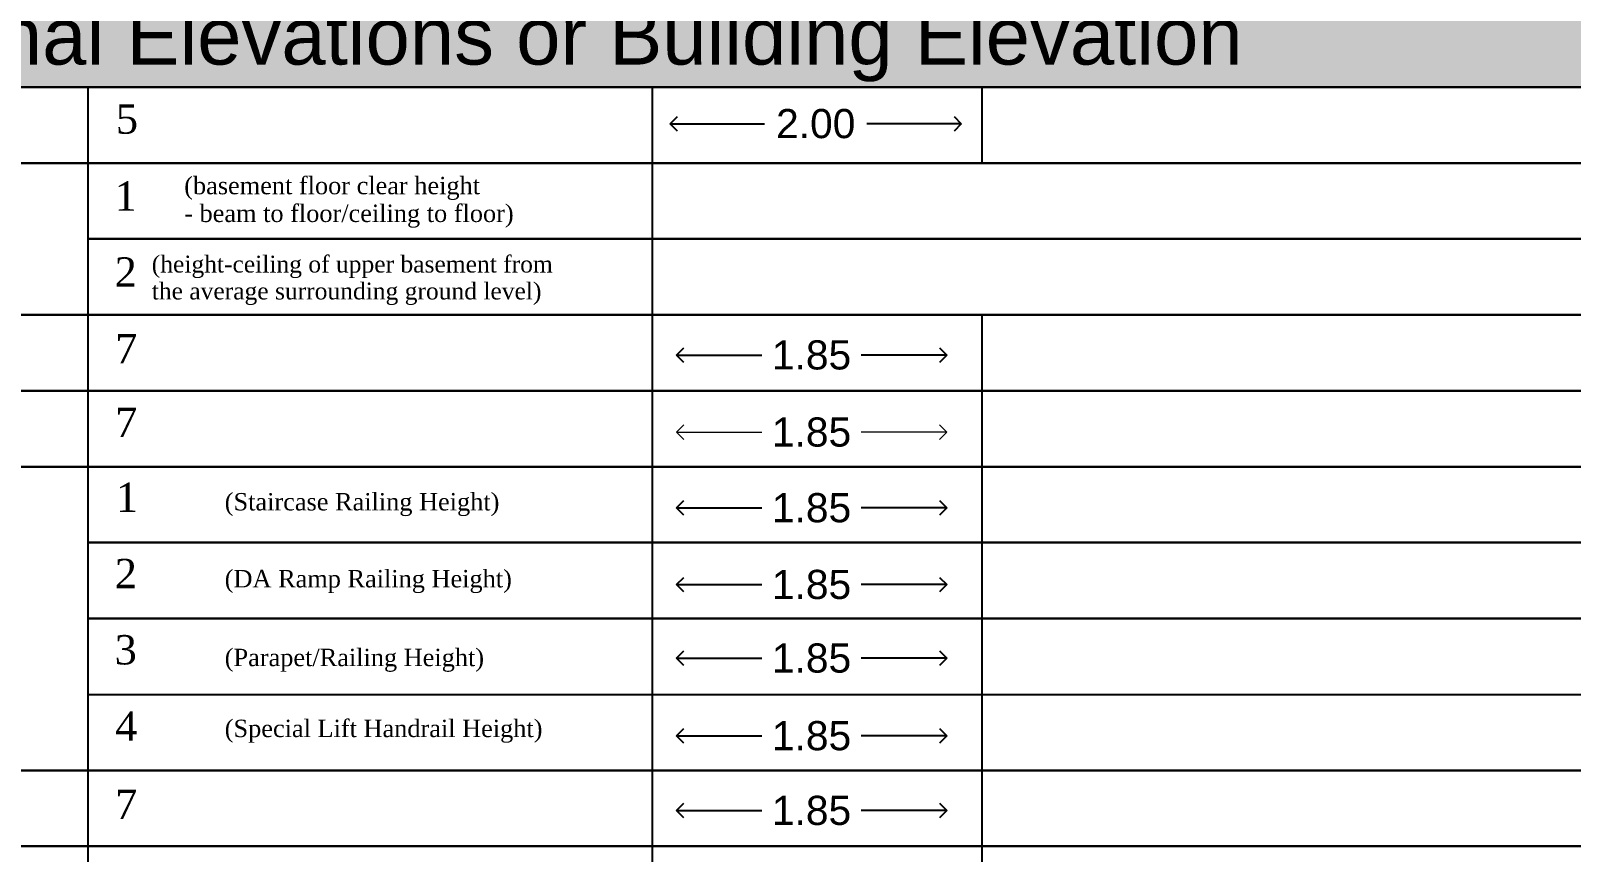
# Model space of a CAD drawing. Header units: millimetres. Extents: x -9481 to -9286, y 28694 to 28853.
# Drawn here: x -9462.12 to -9451.56, y 28738.7 to 28744.34 of the extents above; entities that cross this region are included whole.
import ezdxf

# ---------------------------------------------------------------- set-up
doc = ezdxf.new("R2010")
doc.units = ezdxf.units.MM
doc.header["$PDMODE"] = 34
doc.header["$PDSIZE"] = -15
doc.linetypes.add('CONTINULUS', pattern=[0])
doc.layers.add('BLK_1_HT_OF_BLDG', color=5, linetype='Continuous', plot=False)
doc.layers.add('BLK_1_PARAPET_HT', color=7, linetype='Continuous', plot=False)
for name, color, linetype in [('BLK_1_MUMTY_HT', 7, 'Continuous'), ('BLK_1_PLANTATION_GREENSTRIP', 7, 'Continuous'), ('BLK_1_PLINTH_HEIGHT', 7, 'Continuous'), ('HATCH', 7, 'Continuous')]:
    doc.layers.add(name, color=color, linetype=linetype)
doc.layers.add('BLK_1_STAIR_HEADROOM', color=7, linetype='Continuous', lineweight=0)
doc.layers.add('PLAN', color=7, linetype='Continuous', lineweight=40)
doc.styles.add('Arial', font='arial.ttf', dxfattribs={"height": 0.2})
doc.styles.add('MtXpl_Georgia', font='georgiab.ttf')
doc.styles.get("Standard").update_dxf_attribs({"font": 'arial.ttf', "height": 0.25})
doc.styles.add('style2', font='arial.ttf', dxfattribs={"height": 0.3})
doc.dimstyles.new('INT DIM', dxfattribs={"dimtxt": 0.3, "dimasz": 0.1, "dimexe": 0.18, "dimexo": 0.0625, "dimgap": 0.09, "dimtad": 0, "dimzin": 0, "dimdsep": 46, "dimtxsty": 'style2', "dimblk": 'OPEN90', "dimcen": 0.09, "dimse1": 1, "dimse2": 1, "dimclrd": 250, "dimclrt": 256, "dimadec": 0, "dimazin": 0, "dimtfac": 1, "dimtofl": 0, "dimtmove": 0, "dimatfit": 3, "dimfxl": 1, "dimtolj": 1, "dimtzin": 0, "dimlwd": -1, "dimarcsym": 0})

# ---------------------------------------------------------------- blocks, each defined once
blk = doc.blocks.new('J4')
at = {"layer": 'HATCH', "linetype": 'CONTINULUS', "ltscale": 0.05}
h = blk.add_hatch(color=241, dxfattribs=at)
h.dxf.hatch_style = 1
h.paths.add_polyline_path([(-9435.455, 28796.771), (-9435.455, 28795.998), (-9396.427, 28795.998), (-9396.427, 28796.771)])
blk.add_lwpolyline([(-9435.455, 28796.771), (-9396.427, 28796.771), (-9396.427, 28795.998), (-9435.455, 28795.998), (-9435.455, 28796.771)], close=True)
at = {"color": 18, "insert": (-9424.534, 28796.544), "char_height": 0.39118, "attachment_point": 1}
blk.add_mtext_dynamic_manual_height_columns('Layers to be drawn on the Sectional Elevations or Building Elevation', width=18.54654, gutter_width=1.633, heights=[0], dxfattribs=at)
blk = doc.blocks.new('_Open90')
at = {"layer": 'PLAN', "color": 0, "lineweight": -2}
for p, q in [((0, 0), (-1, 0)), ((-0.5, 0.5), (0, 0)), ((0, 0), (-0.5, -0.5))]:
    blk.add_line(p, q, dxfattribs=at)
blk = doc.blocks.new('*D226')
at = {"layer": 'BLK_1_HT_OF_BLDG', "color": 250}
for p, q in [((-9457.638139, 28743.697514), (-9457.09097, 28743.697514)), ((-9455.842202, 28743.697514), (-9456.38937, 28743.697514))]:
    blk.add_line(p, q, dxfattribs=at)
at = {"layer": 'Defpoints', "color": 0}
for p in [(-9457.738139, 28743.883379), (-9455.742202, 28743.883379), (-9455.742202, 28743.697514)]:
    blk.add_point(p, dxfattribs=at)
at = {"layer": 'BLK_1_HT_OF_BLDG', "color": 250, "xscale": 0.1, "yscale": 0.1, "zscale": 0.1, "rotation": 180}
blk.add_blockref('_Open90', (-9457.738139, 28743.697514), dxfattribs=at)
at = {"layer": 'BLK_1_HT_OF_BLDG', "color": 250, "xscale": 0.1, "yscale": 0.1, "zscale": 0.1}
blk.add_blockref('_Open90', (-9455.742202, 28743.697514), dxfattribs=at)
at = {"layer": 'BLK_1_HT_OF_BLDG', "linetype": 'CONTINULUS', "ltscale": 0.05, "insert": (-9456.74017, 28743.697514), "char_height": 0.2, "attachment_point": 5, "style": 'Arial', "bg_fill": 3, "box_fill_scale": 1.1, "bg_fill_color": 256, "bg_fill_true_color": 13158600, "bg_fill_transparency": 0}
blk.add_mtext('\\A1;2.00', dxfattribs=at)
blk = doc.blocks.new('*D230')
at = {"layer": 'BLK_1_STAIR_HEADROOM', "color": 250}
for p, q in [((-9457.595628, 28741.582008), (-9457.109791, 28741.582008)), ((-9455.942353, 28741.582008), (-9456.428191, 28741.582008))]:
    blk.add_line(p, q, dxfattribs=at)
at = {"layer": 'Defpoints', "color": 0}
for p in [(-9457.695628, 28741.786551), (-9455.842353, 28741.786551), (-9455.842353, 28741.582008)]:
    blk.add_point(p, dxfattribs=at)
at = {"layer": 'BLK_1_STAIR_HEADROOM', "color": 250, "xscale": 0.1, "yscale": 0.1, "zscale": 0.1, "rotation": 180}
blk.add_blockref('_Open90', (-9457.695628, 28741.582008), dxfattribs=at)
at = {"layer": 'BLK_1_STAIR_HEADROOM', "color": 250, "xscale": 0.1, "yscale": 0.1, "zscale": 0.1}
blk.add_blockref('_Open90', (-9455.842353, 28741.582008), dxfattribs=at)
at = {"layer": 'BLK_1_STAIR_HEADROOM', "linetype": 'CONTINULUS', "ltscale": 0.05, "insert": (-9456.768991, 28741.582008), "char_height": 0.2, "attachment_point": 5, "style": 'Arial', "bg_fill": 3, "box_fill_scale": 1.1, "bg_fill_color": 256, "bg_fill_true_color": 13158600, "bg_fill_transparency": 0}
blk.add_mtext('\\A1;1.85', dxfattribs=at)
blk = doc.blocks.new('*D231')
at = {"layer": 'BLK_1_PARAPET_HT', "color": 250}
for p, q in [((-9457.595628, 28741.062949), (-9457.109791, 28741.062949)), ((-9455.942353, 28741.062949), (-9456.428191, 28741.062949))]:
    blk.add_line(p, q, dxfattribs=at)
at = {"layer": 'Defpoints', "color": 0}
for p in [(-9457.695628, 28741.267492), (-9455.842353, 28741.267492), (-9455.842353, 28741.062949)]:
    blk.add_point(p, dxfattribs=at)
at = {"layer": 'BLK_1_PARAPET_HT', "color": 250, "xscale": 0.1, "yscale": 0.1, "zscale": 0.1, "rotation": 180}
blk.add_blockref('_Open90', (-9457.695628, 28741.062949), dxfattribs=at)
at = {"layer": 'BLK_1_PARAPET_HT', "color": 250, "xscale": 0.1, "yscale": 0.1, "zscale": 0.1}
blk.add_blockref('_Open90', (-9455.842353, 28741.062949), dxfattribs=at)
at = {"layer": 'BLK_1_PARAPET_HT', "linetype": 'CONTINULUS', "ltscale": 0.05, "insert": (-9456.768991, 28741.062949), "char_height": 0.2, "attachment_point": 5, "style": 'Arial', "bg_fill": 3, "box_fill_scale": 1.1, "bg_fill_color": 256, "bg_fill_true_color": 13158600, "bg_fill_transparency": 0}
blk.add_mtext('\\A1;1.85', dxfattribs=at)
blk = doc.blocks.new('*D232')
at = {"layer": 'BLK_1_PARAPET_HT', "color": 250}
for p, q in [((-9457.595628, 28740.53676), (-9457.109791, 28740.53676)), ((-9455.942353, 28740.53676), (-9456.428191, 28740.53676))]:
    blk.add_line(p, q, dxfattribs=at)
at = {"layer": 'Defpoints', "color": 0}
for p in [(-9457.695628, 28740.741303), (-9455.842353, 28740.741303), (-9455.842353, 28740.53676)]:
    blk.add_point(p, dxfattribs=at)
at = {"layer": 'BLK_1_PARAPET_HT', "color": 250, "xscale": 0.1, "yscale": 0.1, "zscale": 0.1, "rotation": 180}
blk.add_blockref('_Open90', (-9457.695628, 28740.53676), dxfattribs=at)
at = {"layer": 'BLK_1_PARAPET_HT', "color": 250, "xscale": 0.1, "yscale": 0.1, "zscale": 0.1}
blk.add_blockref('_Open90', (-9455.842353, 28740.53676), dxfattribs=at)
at = {"layer": 'BLK_1_PARAPET_HT', "linetype": 'CONTINULUS', "ltscale": 0.05, "insert": (-9456.768991, 28740.53676), "char_height": 0.2, "attachment_point": 5, "style": 'Arial', "bg_fill": 3, "box_fill_scale": 1.1, "bg_fill_color": 256, "bg_fill_true_color": 13158600, "bg_fill_transparency": 0}
blk.add_mtext('\\A1;1.85', dxfattribs=at)
blk = doc.blocks.new('*D233')
at = {"layer": 'BLK_1_PARAPET_HT', "color": 250}
for p, q in [((-9457.595628, 28740.031926), (-9457.109791, 28740.031926)), ((-9455.942353, 28740.031926), (-9456.428191, 28740.031926))]:
    blk.add_line(p, q, dxfattribs=at)
at = {"layer": 'Defpoints', "color": 0}
for p in [(-9457.695628, 28740.236469), (-9455.842353, 28740.236469), (-9455.842353, 28740.031926)]:
    blk.add_point(p, dxfattribs=at)
at = {"layer": 'BLK_1_PARAPET_HT', "color": 250, "xscale": 0.1, "yscale": 0.1, "zscale": 0.1, "rotation": 180}
blk.add_blockref('_Open90', (-9457.695628, 28740.031926), dxfattribs=at)
at = {"layer": 'BLK_1_PARAPET_HT', "color": 250, "xscale": 0.1, "yscale": 0.1, "zscale": 0.1}
blk.add_blockref('_Open90', (-9455.842353, 28740.031926), dxfattribs=at)
at = {"layer": 'BLK_1_PARAPET_HT', "linetype": 'CONTINULUS', "ltscale": 0.05, "insert": (-9456.768991, 28740.031926), "char_height": 0.2, "attachment_point": 5, "style": 'Arial', "bg_fill": 3, "box_fill_scale": 1.1, "bg_fill_color": 256, "bg_fill_true_color": 13158600, "bg_fill_transparency": 0}
blk.add_mtext('\\A1;1.85', dxfattribs=at)
blk = doc.blocks.new('*D234')
at = {"layer": 'BLK_1_MUMTY_HT', "color": 250}
for p, q in [((-9457.595628, 28738.987109), (-9457.109791, 28738.987109)), ((-9455.942353, 28738.987109), (-9456.428191, 28738.987109))]:
    blk.add_line(p, q, dxfattribs=at)
at = {"layer": 'Defpoints', "color": 0}
for p in [(-9457.695628, 28739.191652), (-9455.842353, 28739.191652), (-9455.842353, 28738.987109)]:
    blk.add_point(p, dxfattribs=at)
at = {"layer": 'BLK_1_MUMTY_HT', "color": 250, "xscale": 0.1, "yscale": 0.1, "zscale": 0.1, "rotation": 180}
blk.add_blockref('_Open90', (-9457.695628, 28738.987109), dxfattribs=at)
at = {"layer": 'BLK_1_MUMTY_HT', "color": 250, "xscale": 0.1, "yscale": 0.1, "zscale": 0.1}
blk.add_blockref('_Open90', (-9455.842353, 28738.987109), dxfattribs=at)
at = {"layer": 'BLK_1_MUMTY_HT', "linetype": 'CONTINULUS', "ltscale": 0.05, "insert": (-9456.768991, 28738.987109), "char_height": 0.2, "attachment_point": 5, "style": 'Arial', "bg_fill": 3, "box_fill_scale": 1.1, "bg_fill_color": 256, "bg_fill_true_color": 13158600, "bg_fill_transparency": 0}
blk.add_mtext('\\A1;1.85', dxfattribs=at)
blk = doc.blocks.new('*D267')
at = {"layer": 'BLK_1_PLINTH_HEIGHT', "color": 250, "ltscale": 0.05}
for p, q in [((-9457.595628, 28742.110991), (-9457.109791, 28742.110991)), ((-9455.942353, 28742.110991), (-9456.428191, 28742.110991))]:
    blk.add_line(p, q, dxfattribs=at)
at = {"layer": 'Defpoints', "color": 0}
for p in [(-9457.695628, 28742.315533), (-9455.842353, 28742.315533), (-9455.842353, 28742.110991)]:
    blk.add_point(p, dxfattribs=at)
at = {"layer": 'BLK_1_PLINTH_HEIGHT', "color": 250, "xscale": 0.1, "yscale": 0.1, "zscale": 0.1, "rotation": 180}
blk.add_blockref('_Open90', (-9457.695628, 28742.110991), dxfattribs=at)
at = {"layer": 'BLK_1_PLINTH_HEIGHT', "color": 250, "xscale": 0.1, "yscale": 0.1, "zscale": 0.1}
blk.add_blockref('_Open90', (-9455.842353, 28742.110991), dxfattribs=at)
at = {"layer": 'BLK_1_PLINTH_HEIGHT', "linetype": 'CONTINULUS', "ltscale": 0.05, "insert": (-9456.768991, 28742.110991), "char_height": 0.2, "attachment_point": 5, "style": 'Arial', "bg_fill": 3, "box_fill_scale": 1.1, "bg_fill_color": 256, "bg_fill_true_color": 13158600, "bg_fill_transparency": 0}
blk.add_mtext('\\A1;1.85', dxfattribs=at)
blk = doc.blocks.new('*D282')
at = {"layer": 'BLK_1_PARAPET_HT', "color": 250}
for p, q in [((-9457.595628, 28739.499421), (-9457.109791, 28739.499421)), ((-9455.942353, 28739.499421), (-9456.428191, 28739.499421))]:
    blk.add_line(p, q, dxfattribs=at)
at = {"layer": 'Defpoints', "color": 0}
for p in [(-9457.695628, 28739.703963), (-9455.842353, 28739.703963), (-9455.842353, 28739.499421)]:
    blk.add_point(p, dxfattribs=at)
at = {"layer": 'BLK_1_PARAPET_HT', "color": 250, "xscale": 0.1, "yscale": 0.1, "zscale": 0.1, "rotation": 180}
blk.add_blockref('_Open90', (-9457.695628, 28739.499421), dxfattribs=at)
at = {"layer": 'BLK_1_PARAPET_HT', "color": 250, "xscale": 0.1, "yscale": 0.1, "zscale": 0.1}
blk.add_blockref('_Open90', (-9455.842353, 28739.499421), dxfattribs=at)
at = {"layer": 'BLK_1_PARAPET_HT', "linetype": 'CONTINULUS', "ltscale": 0.05, "insert": (-9456.768991, 28739.499421), "char_height": 0.2, "attachment_point": 5, "style": 'Arial', "bg_fill": 3, "box_fill_scale": 1.1, "bg_fill_color": 256, "bg_fill_true_color": 13158600, "bg_fill_transparency": 0}
blk.add_mtext('\\A1;1.85', dxfattribs=at)

msp = doc.modelspace()

# ---------------------------------------------------------------- linework, layer by layer
for p, q in [((-9461.731845, 28743.948593), (-9461.731845, 28743.426442)), ((-9457.862239, 28743.948593), (-9457.862239, 28743.427946)), ((-9455.60159, 28743.948593), (-9455.60159, 28743.427946)), ((-9461.731845, 28743.427946), (-9461.731845, 28742.905796)), ((-9457.862239, 28743.427946), (-9457.862239, 28742.907299)), ((-9461.731845, 28742.907299), (-9461.731845, 28742.385149)), ((-9457.862239, 28742.907299), (-9457.862239, 28742.386652)), ((-9461.731845, 28742.386652), (-9461.731845, 28741.864502)), ((-9457.862239, 28742.386652), (-9457.862239, 28741.866005)), ((-9455.60159, 28742.386652), (-9455.60159, 28741.866005)), ((-9461.731845, 28741.866005), (-9461.731845, 28741.343855)), ((-9457.862239, 28741.866005), (-9457.862239, 28741.345358)), ((-9455.60159, 28741.866005), (-9455.60159, 28741.345358)), ((-9461.731845, 28741.345358), (-9461.731845, 28740.823208)), ((-9457.862239, 28741.345358), (-9457.862239, 28740.824711)), ((-9455.60159, 28741.345358), (-9455.60159, 28740.824711)), ((-9461.731845, 28740.824711), (-9461.731845, 28740.302561)), ((-9457.862239, 28740.824711), (-9457.862239, 28740.304064)), ((-9455.60159, 28740.824711), (-9455.60159, 28740.304064)), ((-9461.731845, 28740.304064), (-9461.731845, 28739.781914)), ((-9457.862239, 28740.304064), (-9457.862239, 28739.783417)), ((-9455.60159, 28740.304064), (-9455.60159, 28739.783417)), ((-9461.731845, 28739.783417), (-9461.731845, 28739.261267)), ((-9457.862239, 28739.783417), (-9457.862239, 28739.26277)), ((-9455.60159, 28739.783417), (-9455.60159, 28739.26277)), ((-9461.731845, 28739.26277), (-9461.731845, 28738.74062)), ((-9457.862239, 28739.26277), (-9457.862239, 28738.742123)), ((-9455.60159, 28739.26277), (-9455.60159, 28738.742123)), ((-9461.731845, 28738.742123), (-9461.731845, 28738.219973)), ((-9457.862239, 28738.742123), (-9457.862239, 28738.221477)), ((-9455.60159, 28738.742123), (-9455.60159, 28738.221477))]:
    msp.add_line(p, q)
for points in [[(-9481.2579, 28743.948593), (-9442.229952, 28743.948593), (-9442.229952, 28743.427946), (-9481.2579, 28743.427946), (-9481.2579, 28743.948593)], [(-9481.2579, 28742.386652), (-9442.229952, 28742.386652), (-9442.229952, 28741.866005), (-9481.2579, 28741.866005), (-9481.2579, 28742.386652)], [(-9481.2579, 28741.866005), (-9442.229952, 28741.866005), (-9442.229952, 28741.345358), (-9481.2579, 28741.345358), (-9481.2579, 28741.866005)], [(-9481.2579, 28739.26277), (-9442.229952, 28739.26277), (-9442.229952, 28738.742123), (-9481.2579, 28738.742123), (-9481.2579, 28739.26277)]]:
    msp.add_lwpolyline(points, close=True)
for points in [[(-9481.2579, 28742.907299), (-9481.2579, 28743.427946), (-9442.229952, 28743.427946), (-9442.229952, 28742.907299), (-9461.731845, 28742.907299)], [(-9461.731845, 28742.907299), (-9442.229952, 28742.907299), (-9442.229952, 28742.386652), (-9481.2579, 28742.386652), (-9481.2579, 28742.907299), (-9481.2579, 28742.907299)], [(-9481.2579, 28740.824711), (-9481.2579, 28741.345358), (-9442.229952, 28741.345358), (-9442.229952, 28740.824711), (-9461.731845, 28740.824711)], [(-9461.731845, 28740.824711), (-9442.229952, 28740.824711), (-9442.229952, 28740.304064), (-9461.731845, 28740.304064)], [(-9461.731845, 28740.304064), (-9442.229952, 28740.304064), (-9442.229952, 28739.783417)], [(-9461.731845, 28740.304064), (-9442.229952, 28740.304064), (-9442.229952, 28739.783417)], [(-9442.229952, 28739.783417), (-9442.229952, 28739.26277), (-9481.2579, 28739.26277), (-9481.2579, 28739.783417), (-9481.2579, 28739.783417)], [(-9481.2579, 28738.221477), (-9481.2579, 28738.742123), (-9442.229952, 28738.742123), (-9442.229952, 28738.221477), (-9461.731845, 28738.221477)]]:
    msp.add_lwpolyline(points)

# ---------------------------------------------------------------- block references
at = {"layer": 'BLK_1_PLANTATION_GREENSTRIP', "linetype": 'CONTINULUS'}
msp.add_blockref('J4', (-45.8028, -52.04935), dxfattribs=at)

# ---------------------------------------------------------------- texts
at = {"linetype": 'CONTINULUS', "style": 'MtXpl_Georgia'}
for s, height, p in [('5', 0.201222, (-9461.538767, 28743.629548)), ('1', 0.201222, (-9461.547297, 28743.101169)), ('(basement floor clear height', 0.119406, (-9461.070082, 28743.214149)), ('- beam to floor/ceiling to floor)', 0.119406, (-9461.070082, 28743.023802)), ('2', 0.201222, (-9461.547297, 28742.580522)), ('(height-ceiling of upper basement from ', 0.115824, (-9461.292728, 28742.677273)), ('the average surrounding ground level)', 0.115824, (-9461.292728, 28742.492637)), ('7', 0.201222, (-9461.543382, 28742.054071)), ('7', 0.201222, (-9461.543382, 28741.549202)), ('1', 0.201222, (-9461.538208, 28741.035317)), ('(Staircase Railing Height)', 0.119406, (-9460.792321, 28741.045659)), ('2', 0.201222, (-9461.546318, 28740.512416)), ('(DA Ramp Railing Height)', 0.119406, (-9460.792321, 28740.517879)), ('3', 0.201222, (-9461.547297, 28739.989515)), ('(Parapet/Railing Height)', 0.119406, (-9460.792321, 28739.977734)), ('4', 0.201222, (-9461.543382, 28739.466614)), ('(Special Lift Handrail Height)', 0.119406, (-9460.792321, 28739.491118)), ('7', 0.201222, (-9461.543382, 28738.93019))]:
    msp.add_text(s, height=height, dxfattribs=at).set_placement(p)

# ---------------------------------------------------------------- next in the draw order: dimensions: what is measured, and where the dimension line sits
at = {"layer": 'BLK_1_HT_OF_BLDG', "color": 5}
dim = msp.add_linear_dim(base=(-9455.742202, 28743.697514), p1=(-9457.738139, 28743.883379), p2=(-9455.742202, 28743.883379), dimstyle='INT DIM', override={"dimtxt": 0.2, "dimtxsty": 'Arial', "dimfxl": 0.125, "dimtfill": 1, "dimtfillclr": 7, "dimarcsym": 1}, dxfattribs=at)
dim.commit()
dim.dimension.update_dxf_attribs({"geometry": '*D226', "text_midpoint": (-9456.74017, 28743.697514)})
at = {"layer": 'BLK_1_MUMTY_HT', "color": 7}
dim = msp.add_linear_dim(base=(-9455.842353, 28738.987109), p1=(-9457.695628, 28739.191652), p2=(-9455.842353, 28739.191652), dimstyle='INT DIM', override={"dimtxt": 0.2, "dimtxsty": 'Arial', "dimfxl": 0.125, "dimtfill": 1, "dimtfillclr": 7, "dimarcsym": 1}, dxfattribs=at)
dim.commit()
dim.dimension.update_dxf_attribs({"geometry": '*D234', "text_midpoint": (-9456.768991, 28738.987109)})
at = {"layer": 'BLK_1_PARAPET_HT', "color": 1}
dim = msp.add_linear_dim(base=(-9455.842353, 28741.062949), p1=(-9457.695628, 28741.267492), p2=(-9455.842353, 28741.267492), dimstyle='INT DIM', override={"dimtxt": 0.2, "dimtxsty": 'Arial', "dimfxl": 0.125, "dimtfill": 1, "dimtfillclr": 7, "dimarcsym": 1}, dxfattribs=at)
dim.commit()
dim.dimension.update_dxf_attribs({"geometry": '*D231', "text_midpoint": (-9456.768991, 28741.062949)})
at = {"layer": 'BLK_1_PARAPET_HT', "color": 2}
dim = msp.add_linear_dim(base=(-9455.842353, 28740.53676), p1=(-9457.695628, 28740.741303), p2=(-9455.842353, 28740.741303), dimstyle='INT DIM', override={"dimtxt": 0.2, "dimtxsty": 'Arial', "dimfxl": 0.125, "dimtfill": 1, "dimtfillclr": 7, "dimarcsym": 1}, dxfattribs=at)
dim.commit()
dim.dimension.update_dxf_attribs({"geometry": '*D232', "text_midpoint": (-9456.768991, 28740.53676)})
at = {"layer": 'BLK_1_PARAPET_HT', "color": 3}
dim = msp.add_linear_dim(base=(-9455.842353, 28740.031926), p1=(-9457.695628, 28740.236469), p2=(-9455.842353, 28740.236469), dimstyle='INT DIM', override={"dimtxt": 0.2, "dimtxsty": 'Arial', "dimfxl": 0.125, "dimtfill": 1, "dimtfillclr": 7, "dimarcsym": 1}, dxfattribs=at)
dim.commit()
dim.dimension.update_dxf_attribs({"geometry": '*D233', "text_midpoint": (-9456.768991, 28740.031926)})
at = {"layer": 'BLK_1_PARAPET_HT', "color": 4}
dim = msp.add_linear_dim(base=(-9455.842353, 28739.499421), p1=(-9457.695628, 28739.703963), p2=(-9455.842353, 28739.703963), dimstyle='INT DIM', override={"dimtxt": 0.2, "dimtxsty": 'Arial', "dimfxl": 0.125, "dimtfill": 1, "dimtfillclr": 7, "dimarcsym": 1}, dxfattribs=at)
dim.commit()
dim.dimension.update_dxf_attribs({"geometry": '*D282', "text_midpoint": (-9456.768991, 28739.499421)})
at = {"layer": 'BLK_1_PLINTH_HEIGHT', "color": 7, "linetype": 'CONTINULUS', "ltscale": 0.05}
dim = msp.add_linear_dim(base=(-9455.842353, 28742.110991), p1=(-9457.695628, 28742.315533), p2=(-9455.842353, 28742.315533), dimstyle='INT DIM', override={"dimtxt": 0.2, "dimtxsty": 'Arial', "dimfxl": 0.125, "dimtfill": 1, "dimtfillclr": 7, "dimarcsym": 1}, dxfattribs=at)
dim.commit()
dim.dimension.update_dxf_attribs({"geometry": '*D267', "text_midpoint": (-9456.768991, 28742.110991)})
at = {"layer": 'BLK_1_STAIR_HEADROOM', "color": 7}
dim = msp.add_linear_dim(base=(-9455.842353, 28741.582008), p1=(-9457.695628, 28741.786551), p2=(-9455.842353, 28741.786551), dimstyle='INT DIM', override={"dimtxt": 0.2, "dimtxsty": 'Arial', "dimfxl": 0.125, "dimtfill": 1, "dimtfillclr": 7, "dimarcsym": 1}, dxfattribs=at)
dim.commit()
dim.dimension.update_dxf_attribs({"geometry": '*D230', "text_midpoint": (-9456.768991, 28741.582008)})

# ---------------------------------------------------------------- next in the draw order: linework, layer by layer
msp.add_lwpolyline([(-9461.731845, 28739.783417), (-9442.229952, 28739.783417), (-9442.229952, 28739.26277)])

doc.saveas('drawing.dxf')
